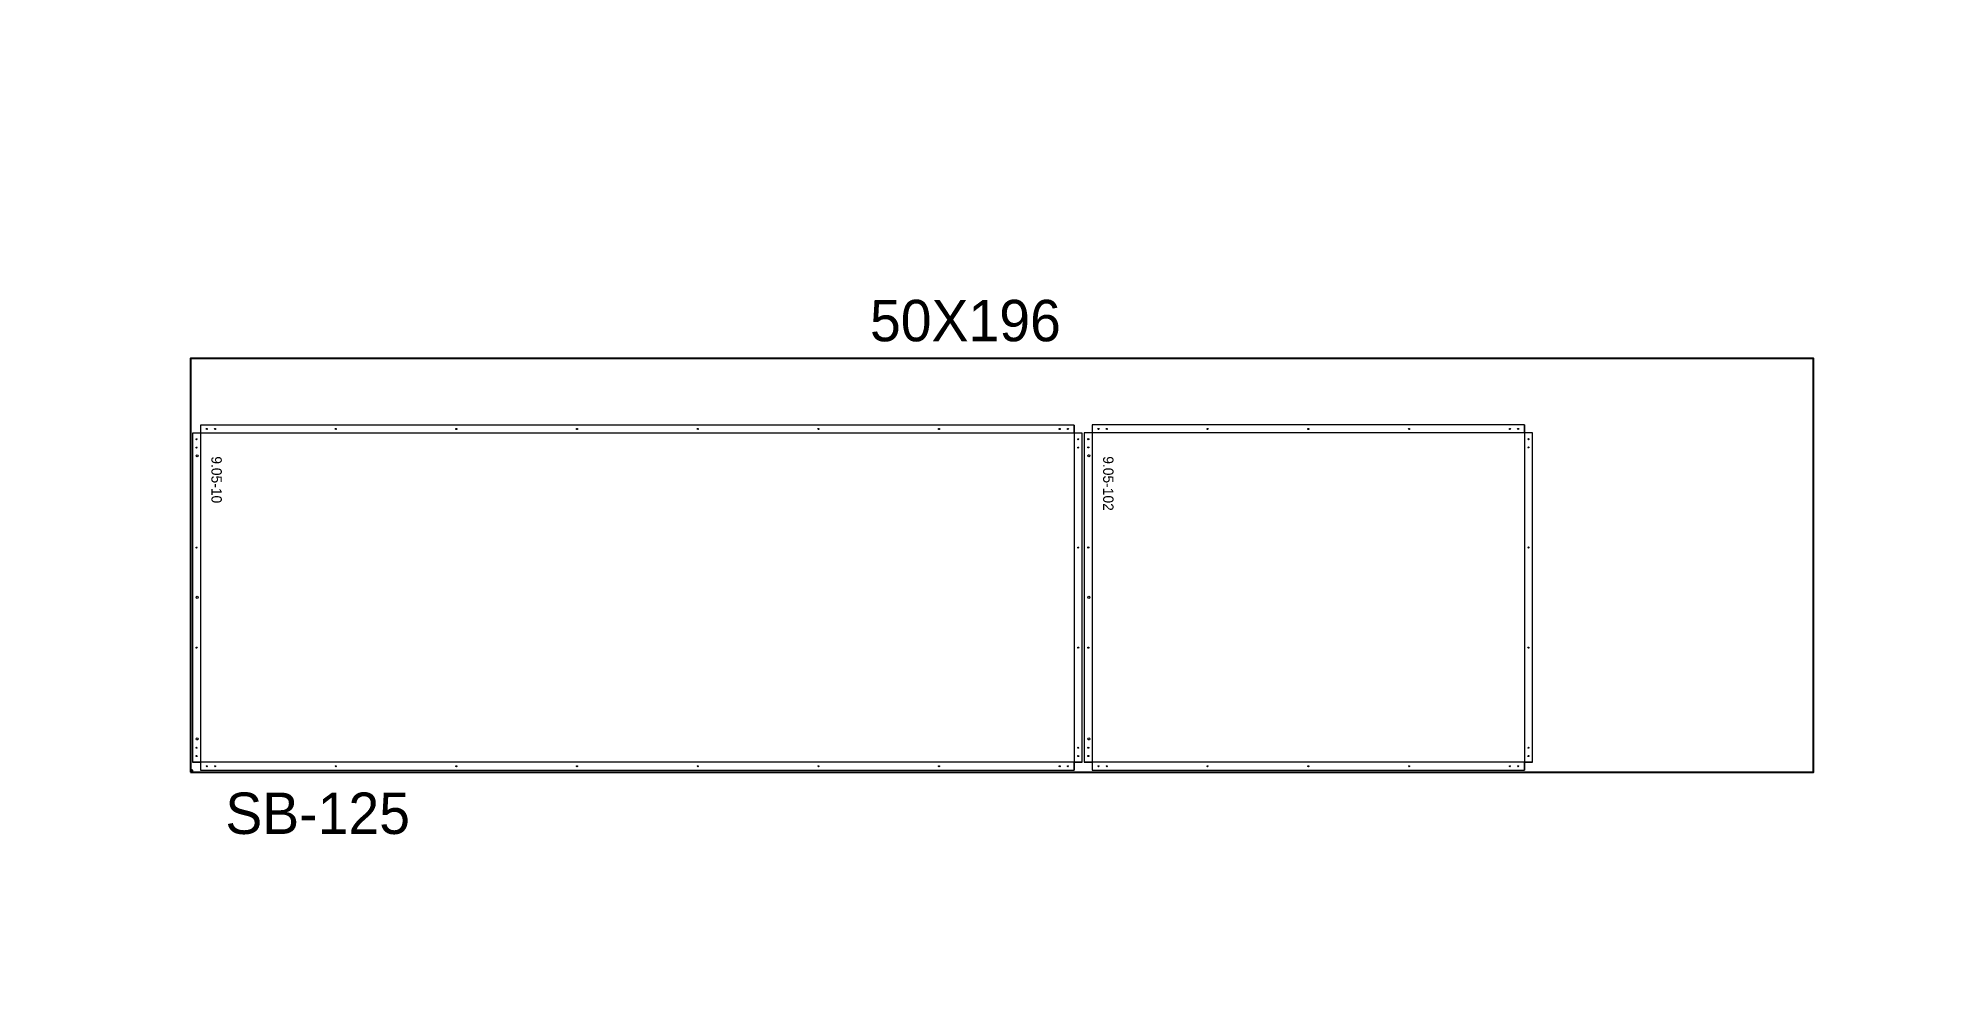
# Paper-space layout '8' of a CAD drawing. Header units: inches. Extents: x 1.7 to 15, y 2.1 to 8.7.
# The model-space entities are those that its viewports show. They can reach past a viewport. Long polylines and large blocks are cut down to what shows.
import ezdxf

# ---------------------------------------------------------------- set-up
doc = ezdxf.new("R2010")
doc.units = ezdxf.units.IN
doc.header["$MEASUREMENT"] = 0
for name, color, linetype, lineweight in [('ACM_Layer 1_Router Offset_Panel Cut', 1, 'Continuous', 9), ('ACM_Layer 3_Open Offset Countour_Route Lines', 4, 'Continuous', 9), ('ACM_Layer 4_Drill Centers_Rivet Holes', 3, 'Continuous', 9), ('ACM_Layer 5_Drill Centers_Weep Holes', 6, 'Continuous', 9)]:
    doc.layers.add(name, color=color, linetype=linetype, lineweight=lineweight)
doc.layers.add('ACM_Reference_Text', color=7, linetype='Continuous')
doc.layers.get('Defpoints').off()
doc.styles.add('ER_Basic_SS', font='', dxfattribs={"height": 1.25})
doc.styles.get('ER_Basic_SS').set_extended_font_data('ER_Basic_SS')

# ---------------------------------------------------------------- blocks, each defined once
blk = doc.blocks.new('*U147')
for p, q in [((-97.75, -34.23), (-98, -34.23)), ((-97.75, -34.48), (-97.75, -34.23))]:
    blk.add_line(p, q)
blk.add_lwpolyline([(-98, -34.48), (98, -34.48), (98, 15.52), (-98, 15.52)], close=True)
at = {"insert": (-15.94, 22.6), "char_height": 5, "attachment_point": 1}
blk.add_mtext_dynamic_manual_height_columns('50X196', width=43.9641, gutter_width=1, heights=[0], dxfattribs=at)
blk = doc.blocks.new('*U148')
at = {"color": 0, "linetype": 'ByBlock', "lineweight": -2, "transparency": 16777216}
blk.add_blockref('*U147', (1960, 0), dxfattribs=at)

msp = doc.modelspace()

# ---------------------------------------------------------------- linework, layer by layer
at = {"layer": 'ACM_Layer 1_Router Offset_Panel Cut'}
for points in [[(2398.98, 570.96), (2293.48, 570.96), (2293.48, 569.99), (2292.51, 569.99), (2292.51, 530.22), (2293.48, 530.22), (2293.48, 529.25), (2398.98, 529.25), (2398.98, 530.22), (2399.95, 530.22), (2399.95, 569.99), (2398.98, 569.99)], [(2453.35, 570.97), (2401.17, 570.97), (2401.17, 570), (2400.2, 570), (2400.2, 530.22), (2401.17, 530.22), (2401.17, 529.25), (2453.35, 529.25), (2453.35, 530.22), (2454.32, 530.22), (2454.32, 570), (2453.35, 570)]]:
    msp.add_lwpolyline(points, close=True, dxfattribs=at)
at = {"layer": 'ACM_Layer 3_Open Offset Countour_Route Lines'}
for p, q in [((2399.95, 569.99), (2292.51, 569.99)), ((2293.48, 570.96), (2293.48, 529.25)), ((2398.98, 570.96), (2398.98, 529.25)), ((2454.32, 570), (2400.2, 570)), ((2401.17, 570.97), (2401.17, 529.25)), ((2453.35, 570.97), (2453.35, 529.25)), ((2399.95, 530.22), (2292.51, 530.22)), ((2454.32, 530.22), (2400.2, 530.22))]:
    msp.add_line(p, q, dxfattribs=at)
at = {"layer": 'ACM_Layer 4_Drill Centers_Rivet Holes'}
for centre in [(2294.23, 570.48), (2295.23, 570.48), (2309.8, 570.48), (2324.37, 570.48), (2338.94, 570.48), (2353.52, 570.48), (2368.09, 570.48), (2382.66, 570.48), (2397.23, 570.48), (2398.23, 570.48), (2401.92, 570.48), (2402.92, 570.48), (2415.09, 570.48), (2427.26, 570.48), (2439.43, 570.48), (2451.6, 570.48), (2452.6, 570.48), (2292.99, 569.24), (2292.99, 568.24), (2399.47, 569.24), (2399.47, 568.24), (2400.69, 569.25), (2400.69, 568.25), (2453.84, 569.25), (2453.84, 568.25), (2292.99, 556.15), (2399.47, 556.15), (2400.69, 556.16), (2453.84, 556.16), (2292.99, 544.06), (2399.47, 544.06), (2400.69, 544.06), (2453.84, 544.06), (2292.99, 531.97), (2292.99, 530.97), (2399.47, 531.97), (2399.47, 530.97), (2400.69, 531.97), (2400.69, 530.97), (2453.84, 531.97), (2453.84, 530.97), (2294.23, 529.73), (2295.23, 529.73), (2309.8, 529.73), (2324.37, 529.73), (2338.94, 529.73), (2353.52, 529.73), (2368.09, 529.73), (2382.66, 529.73), (2397.23, 529.73), (2398.23, 529.73), (2401.92, 529.73), (2402.92, 529.73), (2415.09, 529.73), (2427.26, 529.73), (2439.43, 529.73), (2451.6, 529.73), (2452.6, 529.73)]:
    msp.add_circle(centre, 0.0625, dxfattribs=at)
at = {"layer": 'ACM_Layer 5_Drill Centers_Weep Holes'}
for centre in [(2293.06, 567.24), (2400.75, 567.25), (2293.06, 550.14), (2400.75, 550.14), (2293.06, 533.03), (2400.75, 533.03)]:
    msp.add_circle(centre, 0.125, dxfattribs=at)

# ---------------------------------------------------------------- block references
msp.add_blockref('*U148', (430.26, 563.48))

# ---------------------------------------------------------------- texts
at = {"insert": (2296.47, 526.55), "char_height": 5, "attachment_point": 1}
msp.add_mtext_dynamic_manual_height_columns('SB-125', width=43.9641, gutter_width=1, heights=[0], dxfattribs=at)
at = {"layer": 'ACM_Reference_Text', "style": 'ER_Basic_SS'}
for s, p in [('9.05-10', (2294.79, 567.18)), ('9.05-102', (2402.48, 567.19))]:
    msp.add_text(s, height=1.25, rotation=270, dxfattribs=at).set_placement(p)

psp = doc.layouts.new('8')

# ---------------------------------------------------------------- viewports
at = {"layer": 'Defpoints'}
psp.add_viewport(center=(8.333, 5.376), size=(13.333, 6.63808), view_center_point=(2388.63, 560.568), view_height=114.29465, dxfattribs=at)

doc.saveas('drawing.dxf')
